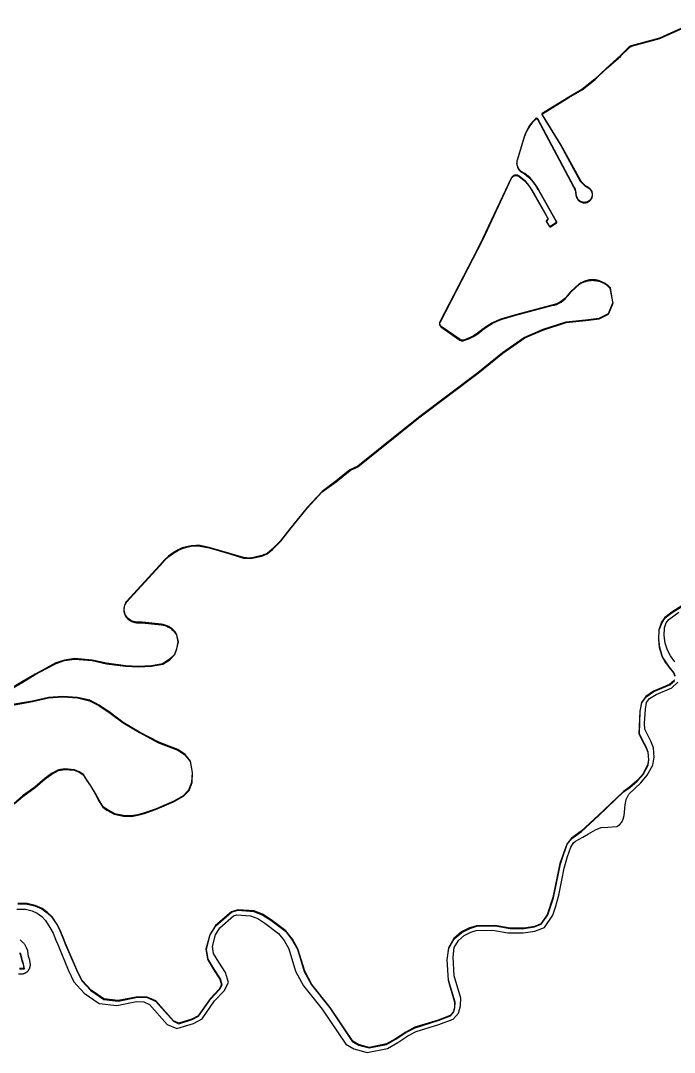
# Model space of a CAD drawing. Header units: millimetres. Extents: x 676447 to 689606, y 7455628 to 7463967.
# Drawn here: x 677736 to 678792, y 7459687 to 7461351 of the extents above; entities that cross this region are included whole.
import ezdxf

# ---------------------------------------------------------------- set-up
doc = ezdxf.new("R2010")
doc.units = ezdxf.units.MM
doc.header["$LTSCALE"] = 0.1
doc.header["$MEASUREMENT"] = 0
doc.layers.add('MUB_MEIOFIO', color=7, linetype='Continuous')
doc.layers.add('MUB_QUADRAS', color=7, linetype='Continuous')

msp = doc.modelspace()

# ---------------------------------------------------------------- linework, layer by layer
at = {"layer": 'MUB_MEIOFIO', "color": 244, "linetype": 'Continuous'}
for points in [[(678830.9, 7461351.3), (678768.2, 7461323.2), (678722.5, 7461310.6), (678722.4, 7461310.6), (678722.3, 7461310.5), (678722.1, 7461310.4), (678718.1, 7461308), (678718.1, 7461307.9), (678717.9, 7461307.8), (678717.8, 7461307.7), (678705.2, 7461294.8), (678705.2, 7461294.8), (678681.7, 7461273.9), (678681.7, 7461273.9), (678663.6, 7461256.8), (678663.6, 7461256.8), (678642.6, 7461240.3), (678642.6, 7461240.3), (678642.5, 7461240.3), (678621.5, 7461227.7), (678578.8, 7461201.7), (678578.7, 7461201.6), (678578.5, 7461201.5), (678578.4, 7461201.4), (678578.3, 7461201.3), (678578.2, 7461201.1), (678578.1, 7461201), (678578, 7461200.8), (678578, 7461200.6), (678577.9, 7461200.4), (678577.9, 7461200.2), (678577.9, 7461200), (678577.9, 7461199.9), (678578, 7461199.7), (678578, 7461199.5), (678578.1, 7461199.3), (678578.4, 7461198.8), (678578.4, 7461198.8), (678608.5, 7461150), (678608.5, 7461149.9), (678640.1, 7461092.2), (678642.4, 7461089.4), (678645.2, 7461086.7), (678648.3, 7461084.2), (678651.7, 7461082.1), (678652.5, 7461081.7), (678653.6, 7461081.1), (678654.7, 7461080.3), (678655.6, 7461079.4), (678656.5, 7461078.4), (678657.3, 7461077.4), (678657.9, 7461076.2), (678658.5, 7461075), (678658.9, 7461073.8), (678659.1, 7461072.5), (678659.3, 7461071.2), (678659.3, 7461069.9), (678659.1, 7461068.6), (678658.8, 7461067.3), (678658.4, 7461066.1), (678657.9, 7461064.9), (678657.2, 7461063.7), (678656.5, 7461062.7), (678655.6, 7461061.7), (678654.6, 7461060.8), (678653.5, 7461060.1), (678652.4, 7461059.4), (678651.2, 7461058.9), (678650, 7461058.5), (678648.7, 7461058.2), (678647.4, 7461058.1), (678646.1, 7461058.1), (678644.8, 7461058.2), (678643.5, 7461058.5), (678642.2, 7461058.9), (678641, 7461059.4), (678639.9, 7461060.1), (678638.8, 7461060.9), (678637.9, 7461061.7), (678637, 7461062.7), (678636.2, 7461063.8), (678635.6, 7461064.9), (678635.4, 7461065.4), (678634.7, 7461066.8), (678634.2, 7461068.1), (678633.8, 7461069.6), (678633.6, 7461070.7), (678633.6, 7461070.8), (678633.4, 7461073.5), (678633, 7461076.2), (678632.3, 7461078.7), (678631.3, 7461081.3), (678630, 7461083.6), (678571.6, 7461192.6), (678571.4, 7461192.8), (678571.2, 7461193), (678571.1, 7461193.1), (678570.9, 7461193.3), (678570.6, 7461193.4), (678570.4, 7461193.5), (678570.2, 7461193.6), (678569.9, 7461193.7), (678569.7, 7461193.7), (678569.4, 7461193.7), (678569.2, 7461193.7), (678568.9, 7461193.6), (678568.7, 7461193.6), (678568.4, 7461193.5), (678568.2, 7461193.3), (678568, 7461193.2), (678567.8, 7461193), (678567.7, 7461192.9), (678567.7, 7461192.9), (678562.8, 7461187.8), (678558.4, 7461182.1), (678554.7, 7461176.1), (678551.6, 7461169.6), (678549.5, 7461164), (678538.1, 7461126.3), (678538.1, 7461126.1), (678537.7, 7461124.3), (678537.5, 7461122.4), (678537.4, 7461120.5), (678537.6, 7461118.7), (678538, 7461116.8), (678538.6, 7461115), (678539.3, 7461113.3), (678540.3, 7461111.6), (678541.3, 7461110.1), (678542.6, 7461108.7), (678544, 7461107.4), (678550.1, 7461103.9), (678552.9, 7461101.8), (678558.5, 7461096.9), (678563.5, 7461091.4), (678568, 7461085.4), (678571.8, 7461078.9), (678571.9, 7461078.7), (678599, 7461030.7), (678601.6, 7461026), (678601.6, 7461026), (678601.6, 7461026), (678601.6, 7461025.9), (678601.6, 7461025.9), (678601.6, 7461025.9), (678601.6, 7461025.9), (678601.6, 7461025.9), (678601.6, 7461025.8), (678601.6, 7461025.8), (678601.6, 7461025.8), (678601.5, 7461025.8), (678601.5, 7461025.8), (678601.5, 7461025.8), (678601.5, 7461025.8), (678601.5, 7461025.7), (678592.4, 7461019.5), (678592.4, 7461019.5), (678592.3, 7461019.4), (678592.1, 7461019.4), (678592, 7461019.3), (678591.9, 7461019.3), (678591.8, 7461019.3), (678591.6, 7461019.3), (678591.5, 7461019.3), (678591.4, 7461019.4), (678591.3, 7461019.4), (678591.2, 7461019.4), (678591.1, 7461019.5), (678591, 7461019.6), (678590.9, 7461019.7), (678590.8, 7461019.8), (678590.7, 7461019.9), (678586.2, 7461027), (678586.2, 7461027.1), (678586.1, 7461027.2), (678586.1, 7461027.3), (678586.1, 7461027.4), (678586, 7461027.6), (678586, 7461027.7), (678586, 7461027.8), (678586.1, 7461028), (678586.1, 7461028.1), (678586.1, 7461028.2), (678586.2, 7461028.3), (678586.3, 7461028.4), (678586.3, 7461028.5), (678586.4, 7461028.6), (678586.6, 7461028.7), (678587.2, 7461029.1), (678587.2, 7461029.2), (678587.4, 7461029.3), (678587.6, 7461029.5), (678587.8, 7461029.7), (678588, 7461030), (678588.1, 7461030.2), (678588.2, 7461030.5), (678588.3, 7461030.8), (678588.3, 7461031.1), (678588.4, 7461031.4), (678588.3, 7461031.7), (678588.3, 7461031.9), (678588.2, 7461032.2), (678588.1, 7461032.5), (678588, 7461032.7), (678585, 7461038.1), (678585, 7461038.1), (678562.6, 7461077.6), (678559.4, 7461082.8), (678555.7, 7461087.8), (678551.5, 7461092.3), (678549.8, 7461093.8), (678541.7, 7461100.5), (678540.9, 7461101), (678540.1, 7461101.4), (678539.3, 7461101.7), (678538.4, 7461102), (678537.5, 7461102.1), (678536.5, 7461102.2), (678535.6, 7461102.1), (678534.7, 7461102), (678533.8, 7461101.8), (678533, 7461101.4), (678532.1, 7461101), (678531.4, 7461100.5), (678530.6, 7461100), (678530, 7461099.3), (678529.4, 7461098.6), (678528.9, 7461097.9), (678528.6, 7461097.3), (678482.5, 7460999.2), (678466.5, 7460967.9), (678413.4, 7460865.5), (678413.3, 7460865.3), (678413.1, 7460864.7), (678412.9, 7460864), (678412.7, 7460863.3), (678412.6, 7460862.6), (678412.7, 7460861.9), (678412.7, 7460861.2), (678412.9, 7460860.5), (678413.1, 7460859.9), (678413.4, 7460859.2), (678413.8, 7460858.6), (678414.2, 7460858.1), (678414.7, 7460857.6), (678415.2, 7460857.1), (678445.8, 7460835.9), (678446.5, 7460835.5), (678447.2, 7460835.2), (678448, 7460834.9), (678448.8, 7460834.8), (678449.6, 7460834.7), (678450.4, 7460834.7), (678451.2, 7460834.8), (678452, 7460835), (678452.3, 7460835.1), (678460.1, 7460837.9), (678467.7, 7460841.6), (678474.8, 7460846.1), (678481.3, 7460851.3), (678481.7, 7460851.6), (678489, 7460857.2), (678497.7, 7460862.5), (678507, 7460866.9), (678513.8, 7460869.4), (678535.9, 7460876), (678594.4, 7460891.4), (678598.3, 7460892.2), (678602.2, 7460893.5), (678605.9, 7460895.2), (678609.4, 7460897.2), (678612.6, 7460899.6), (678615.6, 7460902.3), (678618.3, 7460905.4), (678619.4, 7460906.8), (678625.5, 7460913.8), (678632.3, 7460920.1), (678638.4, 7460925.4), (678639.5, 7460926.2), (678640.6, 7460926.9), (678641.7, 7460927.5), (678642.9, 7460928.1), (678644, 7460928.7), (678645.2, 7460929.2), (678646.4, 7460929.7), (678647.7, 7460930.2), (678648.9, 7460930.6), (678650.2, 7460931), (678651.4, 7460931.3), (678652.7, 7460931.6), (678654, 7460931.8), (678655.3, 7460932), (678656.6, 7460932.1), (678657.9, 7460932.2), (678659.2, 7460932.3), (678660.5, 7460932.3), (678661.8, 7460932.2), (678663.1, 7460932.1), (678664.4, 7460932), (678665.7, 7460931.8), (678667, 7460931.6), (678668.3, 7460931.3), (678669.6, 7460931), (678670.8, 7460930.7), (678672.1, 7460930.3), (678673.3, 7460929.8), (678674.5, 7460929.3), (678675.7, 7460928.8), (678676.9, 7460928.2), (678678, 7460927.6), (678679.2, 7460927), (678680.3, 7460926.3), (678681.4, 7460925.5), (678682.4, 7460924.8), (678683.5, 7460924), (678684.5, 7460923.1), (678685.4, 7460922.3), (678686.4, 7460921.3), (678687.3, 7460920.4), (678688, 7460919.6), (678691.4, 7460900.7), (678692.1, 7460897), (678692.4, 7460895.3), (678685, 7460878.1), (678670.2, 7460870.7), (678648.8, 7460868.2), (678617, 7460865), (678579.5, 7460852.8), (678550.3, 7460840), (678514.7, 7460815.3), (678474.8, 7460782.8), (678378.8, 7460711), (678338.3, 7460678.5), (678280.7, 7460632.3), (678267.9, 7460626.3), (678245.4, 7460608), (678223.1, 7460591.4), (678199.3, 7460565.6), (678171.2, 7460531.2), (678156.1, 7460512.2), (678142.7, 7460498.4), (678134.3, 7460491.4), (678125.9, 7460488.2), (678107.7, 7460484), (678096.5, 7460484.9), (678074.4, 7460491.5), (678040.8, 7460501.2), (678026.4, 7460504.4), (678019.1, 7460504.5), (678011.7, 7460503.9), (678004.5, 7460502.5), (677997.5, 7460500.4), (677990.7, 7460497.5), (677982.7, 7460492.7), (677975.2, 7460487.1), (677968.3, 7460480.7), (677966, 7460478.2), (677907.3, 7460414.1), (677906, 7460412.3), (677905, 7460410.3), (677904.1, 7460408.3), (677903.5, 7460406.2), (677903.1, 7460404.1), (677902.9, 7460401.9), (677902.9, 7460399.7), (677903.2, 7460397.5), (677903.7, 7460395.4), (677904.4, 7460393.3), (677905.4, 7460391.3), (677906.5, 7460389.5), (677907.8, 7460387.7), (677909.3, 7460386.1), (677909.6, 7460385.9), (677911.6, 7460384.3), (677913.7, 7460382.9), (677916, 7460381.8), (677918.4, 7460380.8), (677920.9, 7460380.2), (677923.4, 7460379.8), (677925.7, 7460379.7), (677930.6, 7460379.8), (677932.3, 7460379.7), (677958.5, 7460377.2), (677963.2, 7460376.5), (677966.4, 7460376), (677969.5, 7460375.3), (677972.5, 7460374.2), (677975.4, 7460372.8), (677978.2, 7460371.1), (677980.7, 7460369.1), (677983, 7460366.9), (677985.1, 7460364.4), (677986.9, 7460361.8), (677987.9, 7460359.9), (677990.3, 7460348.8), (677988.1, 7460337.8), (677984.7, 7460328.8), (677976.8, 7460320.8), (677965.6, 7460313.5), (677947.6, 7460310.5), (677926.4, 7460309.3), (677906, 7460310.5), (677875.2, 7460314.5), (677851.9, 7460319.4), (677823.9, 7460321.9), (677807.3, 7460319.4), (677793.2, 7460314.9), (677777.6, 7460306.7), (677759.6, 7460296.8), (677739.4, 7460284.8), (677703.3, 7460263.5)], [(678793.6, 7460293.9), (678791.5, 7460299.3), (678784.5, 7460307.9), (678778.2, 7460316.6), (678773, 7460324.9), (678768.6, 7460339.7), (678767.2, 7460353.2), (678767.8, 7460368.4), (678772.2, 7460380.1), (678777.2, 7460387.7), (678788.7, 7460396.3), (678828.3, 7460421.3)], [(677732, 7459926.1), (677747.1, 7459925.8), (677759.4, 7459923), (677770.6, 7459918.2), (677779.5, 7459911.8), (677786.7, 7459904.6), (677794.7, 7459892.7), (677799.7, 7459883.1), (677805.6, 7459868.9), (677808.4, 7459861.7), (677826.6, 7459819.5), (677835.3, 7459802), (677849.6, 7459786.2), (677870.5, 7459772.1), (677894.1, 7459769.4), (677925.5, 7459775.4), (677940.5, 7459774.9), (677954.4, 7459769.1), (677983.1, 7459736.7), (677992.1, 7459732.8), (678013.4, 7459739.4), (678023.8, 7459745.1), (678043.1, 7459772.6), (678057.8, 7459787.9), (678061.8, 7459795.4), (678058.9, 7459805.1), (678048.8, 7459820.6), (678039, 7459837.1), (678036.5, 7459853.1), (678042.6, 7459876), (678051.7, 7459890.6), (678077.1, 7459912.8), (678087.2, 7459915.8), (678113.2, 7459913.9), (678127.7, 7459908.1), (678140.5, 7459899.8), (678163.9, 7459881.9), (678174.6, 7459868.7), (678183.4, 7459853.2), (678194.4, 7459817.2), (678206.2, 7459795.4), (678235.7, 7459758.4), (678272.5, 7459703.8), (678281.8, 7459698.4), (678299.2, 7459693.9), (678327.2, 7459699.5), (678342.1, 7459707.8), (678358.6, 7459718.6), (678373.3, 7459726.3), (678410.8, 7459737.9), (678430.6, 7459745.6), (678435.5, 7459750.9), (678437.6, 7459758.5), (678438.1, 7459767.5), (678427.6, 7459803.2), (678425.4, 7459835.8), (678427.8, 7459854.9), (678436.7, 7459869.9), (678448.7, 7459880.2), (678461.7, 7459886.7), (678473, 7459890.2), (678502.6, 7459890.5), (678526.9, 7459886.3), (678549.6, 7459886.3), (678566.4, 7459888.9), (678577.2, 7459893.2), (678587.7, 7459908.3), (678596.8, 7459936.1), (678608.1, 7459990.9), (678610.3, 7459997.1), (678619.1, 7460022.3), (678626.6, 7460031.5), (678641.9, 7460043), (678669.5, 7460068.1), (678710.2, 7460107.1), (678720.3, 7460113.7), (678732.1, 7460124), (678739.2, 7460131.5), (678741.8, 7460135), (678749.6, 7460149.8), (678751.1, 7460158.7), (678749.9, 7460171.2), (678746.7, 7460179.4), (678741.1, 7460189.1), (678735.6, 7460200.7), (678736.8, 7460236.9), (678739.8, 7460250.6), (678746.4, 7460260.3), (678758.8, 7460268.6), (678784.8, 7460279.5), (678792.3, 7460286)], [(677723.7, 7460246.9), (677755.7, 7460252.6), (677781.4, 7460258.4), (677804.3, 7460260), (677828.3, 7460258.4), (677847.8, 7460253.9), (677862.9, 7460246.2), (677880.8, 7460233.9), (677901.8, 7460218.4), (677928.1, 7460202.6), (677959.3, 7460186.2), (677990, 7460174.4), (678001.7, 7460166.7), (678010.1, 7460155.9), (678013.3, 7460138.2), (678012.5, 7460122), (678007.7, 7460109.6), (677998.8, 7460100.3), (677983.8, 7460091.8), (677967.9, 7460084.8), (677954, 7460079.1), (677936.4, 7460073), (677925.3, 7460070.1), (677915.2, 7460068.1), (677902.7, 7460068.5), (677888, 7460071.7), (677875.9, 7460078.2), (677869.9, 7460083), (677863, 7460093.5), (677857.3, 7460104.1), (677849.9, 7460116.9), (677843.3, 7460126.3), (677837.9, 7460135), (677831.1, 7460139.2), (677823.2, 7460142.6), (677807.7, 7460143.8), (677797.3, 7460142.2), (677786.4, 7460136.3), (677775.7, 7460128.5), (677759.3, 7460114.6), (677739.3, 7460100.3), (677725.3, 7460088.3)], [(677734.7, 7459821.3), (677740.3, 7459821.1), (677742.4, 7459821.1), (677741.9, 7459824.1), (677741.2, 7459828.9), (677739.4, 7459834.6), (677737.2, 7459843.4), (677735.9, 7459847)]]:
    msp.add_lwpolyline(points, dxfattribs=at)
at = {"layer": 'MUB_QUADRAS', "linetype": 'Continuous'}
for points in [[(677703.7, 7460262.8), (677739.8, 7460284.1), (677760, 7460296.1), (677778, 7460306), (677793.6, 7460314.2), (677807.5, 7460318.7), (677823.9, 7460321.1), (677851.7, 7460318.7), (677875.1, 7460313.7), (677905.9, 7460309.7), (677926.4, 7460308.5), (677947.7, 7460309.7), (677965.9, 7460312.7), (677977.4, 7460320.2), (677985.4, 7460328.4), (677988.8, 7460337.6), (677991.2, 7460348.8), (677988.7, 7460360.2), (677987.6, 7460362.2), (677985.7, 7460364.9), (677983.6, 7460367.4), (677981.2, 7460369.7), (677978.6, 7460371.7), (677975.8, 7460373.5), (677972.8, 7460374.9), (677969.7, 7460376), (677966.5, 7460376.8), (677963.3, 7460377.3), (677958.6, 7460378), (677932.4, 7460380.5), (677930.6, 7460380.6), (677925.7, 7460380.5), (677923.5, 7460380.6), (677921.1, 7460381), (677918.7, 7460381.6), (677916.3, 7460382.5), (677914.1, 7460383.6), (677912, 7460385), (677910.1, 7460386.5), (677909.9, 7460386.7), (677908.5, 7460388.2), (677907.2, 7460389.9), (677906.1, 7460391.7), (677905.2, 7460393.6), (677904.5, 7460395.6), (677904, 7460397.7), (677903.7, 7460399.8), (677903.7, 7460401.9), (677903.9, 7460404), (677904.3, 7460406), (677904.9, 7460408.1), (677905.7, 7460410), (677906.7, 7460411.9), (677907.9, 7460413.6), (677966.6, 7460477.7), (677968.9, 7460480.2), (677975.7, 7460486.5), (677983.1, 7460492), (677991.1, 7460496.8), (677997.8, 7460499.6), (678004.7, 7460501.7), (678011.9, 7460503.1), (678019.1, 7460503.7), (678026.3, 7460503.6), (678040.6, 7460500.4), (678074.1, 7460490.7), (678096.3, 7460484.1), (678107.8, 7460483.2), (678126.1, 7460487.4), (678134.7, 7460490.7), (678143.3, 7460497.8), (678156.7, 7460511.6), (678171.9, 7460530.7), (678199.9, 7460565.1), (678223.6, 7460590.8), (678245.9, 7460607.4), (678268.3, 7460625.6), (678281.1, 7460631.6), (678379.3, 7460710.4), (678475.3, 7460782.2), (678515.2, 7460814.6), (678550.7, 7460839.3), (678579.8, 7460852), (678617.2, 7460864.2), (678648.9, 7460867.4), (678670.4, 7460869.9), (678685.6, 7460877.5), (678693.2, 7460895.2), (678692.8, 7460897.2), (678692.2, 7460900.9), (678688.8, 7460920), (678687.9, 7460921), (678686.9, 7460921.9), (678686, 7460922.8), (678685, 7460923.7), (678684, 7460924.6), (678682.9, 7460925.4), (678681.8, 7460926.2), (678680.7, 7460926.9), (678679.6, 7460927.6), (678678.4, 7460928.3), (678677.2, 7460928.9), (678676, 7460929.5), (678674.8, 7460930.1), (678673.6, 7460930.6), (678672.3, 7460931), (678671.1, 7460931.4), (678669.8, 7460931.8), (678668.5, 7460932.1), (678667.2, 7460932.4), (678665.8, 7460932.6), (678664.5, 7460932.8), (678663.2, 7460932.9), (678661.9, 7460933), (678660.5, 7460933.1), (678659.2, 7460933.1), (678657.9, 7460933), (678656.5, 7460932.9), (678655.2, 7460932.8), (678653.9, 7460932.6), (678652.6, 7460932.3), (678651.3, 7460932.1), (678650, 7460931.7), (678648.7, 7460931.4), (678647.4, 7460931), (678646.2, 7460930.5), (678644.9, 7460930), (678643.7, 7460929.4), (678642.5, 7460928.8), (678641.3, 7460928.2), (678640.2, 7460927.5), (678639, 7460926.8), (678637.9, 7460926.1), (678631.7, 7460920.7), (678624.9, 7460914.3), (678618.8, 7460907.3), (678617.7, 7460905.9), (678615.1, 7460902.9), (678612.1, 7460900.2), (678608.9, 7460897.9), (678605.5, 7460895.9), (678601.9, 7460894.3), (678598.1, 7460893), (678594.2, 7460892.2), (678535.7, 7460876.8), (678513.6, 7460870.2), (678506.7, 7460867.7), (678497.4, 7460863.2), (678488.5, 7460857.9), (678481.2, 7460852.2), (678480.8, 7460851.9), (678474.3, 7460846.8), (678467.3, 7460842.3), (678459.8, 7460838.7), (678452, 7460835.8), (678451.8, 7460835.8), (678451.1, 7460835.6), (678450.4, 7460835.5), (678449.6, 7460835.5), (678448.9, 7460835.6), (678448.2, 7460835.7), (678447.5, 7460835.9), (678446.8, 7460836.2), (678446.2, 7460836.6), (678415.7, 7460857.7), (678415.2, 7460858.2), (678414.8, 7460858.6), (678414.4, 7460859.1), (678414.1, 7460859.6), (678413.9, 7460860.2), (678413.7, 7460860.8), (678413.5, 7460861.4), (678413.5, 7460862), (678413.5, 7460862.6), (678413.5, 7460863.2), (678413.6, 7460863.8), (678413.8, 7460864.4), (678414.1, 7460865), (678414.2, 7460865.1), (678467.3, 7460967.6), (678483.2, 7460998.8), (678529.3, 7461097), (678529.6, 7461097.4), (678530.1, 7461098.1), (678530.6, 7461098.8), (678531.2, 7461099.4), (678531.8, 7461099.9), (678532.5, 7461100.3), (678533.3, 7461100.7), (678534.1, 7461101), (678534.9, 7461101.2), (678535.7, 7461101.3), (678536.5, 7461101.4), (678537.4, 7461101.3), (678538.2, 7461101.2), (678539, 7461101), (678539.8, 7461100.7), (678540.5, 7461100.3), (678541.2, 7461099.8), (678549.3, 7461093.2), (678550.9, 7461091.7), (678555.1, 7461087.2), (678558.7, 7461082.4), (678561.9, 7461077.2), (678584.3, 7461037.7), (678587.3, 7461032.4), (678587.4, 7461032.2), (678587.5, 7461032), (678587.5, 7461031.8), (678587.5, 7461031.6), (678587.6, 7461031.4), (678587.5, 7461031.2), (678587.5, 7461031), (678587.5, 7461030.8), (678587.4, 7461030.6), (678587.3, 7461030.4), (678587.2, 7461030.2), (678587, 7461030), (678586.9, 7461029.9), (678586.7, 7461029.8), (678586.7, 7461029.7), (678586.1, 7461029.3), (678585.9, 7461029.2), (678585.8, 7461029.1), (678585.6, 7461028.9), (678585.5, 7461028.7), (678585.4, 7461028.5), (678585.3, 7461028.3), (678585.3, 7461028.1), (678585.3, 7461027.9), (678585.2, 7461027.7), (678585.2, 7461027.5), (678585.3, 7461027.3), (678585.3, 7461027.1), (678585.4, 7461026.9), (678585.5, 7461026.7), (678585.5, 7461026.6), (678590, 7461019.4), (678590.2, 7461019.3), (678590.3, 7461019.1), (678590.5, 7461019), (678590.6, 7461018.9), (678590.8, 7461018.7), (678591, 7461018.7), (678591.2, 7461018.6), (678591.4, 7461018.5), (678591.6, 7461018.5), (678591.8, 7461018.5), (678592, 7461018.5), (678592.2, 7461018.6), (678592.4, 7461018.6), (678592.6, 7461018.7), (678592.8, 7461018.8), (678592.9, 7461018.9), (678602, 7461025.1), (678602, 7461025.2), (678602.1, 7461025.2), (678602.2, 7461025.3), (678602.2, 7461025.4), (678602.3, 7461025.5), (678602.3, 7461025.6), (678602.4, 7461025.7), (678602.4, 7461025.8), (678602.4, 7461025.9), (678602.4, 7461026), (678602.4, 7461026.1), (678602.4, 7461026.2), (678602.3, 7461026.3), (678602.3, 7461026.4), (678602.3, 7461026.4), (678599.7, 7461031.1), (678572.6, 7461079), (678572.5, 7461079.3), (678568.6, 7461085.8), (678564.1, 7461091.9), (678559, 7461097.4), (678553.4, 7461102.5), (678550.5, 7461104.6), (678544.5, 7461108), (678543.2, 7461109.3), (678542, 7461110.6), (678540.9, 7461112.1), (678540, 7461113.6), (678539.3, 7461115.3), (678538.8, 7461117), (678538.4, 7461118.8), (678538.2, 7461120.6), (678538.3, 7461122.4), (678538.5, 7461124.2), (678538.8, 7461125.9), (678538.9, 7461126.1), (678550.3, 7461163.8), (678552.3, 7461169.3), (678555.4, 7461175.7), (678559.1, 7461181.7), (678563.4, 7461187.2), (678568.2, 7461192.3), (678568.3, 7461192.3), (678568.4, 7461192.5), (678568.5, 7461192.6), (678568.6, 7461192.7), (678568.8, 7461192.8), (678568.9, 7461192.8), (678569.1, 7461192.9), (678569.3, 7461192.9), (678569.4, 7461192.9), (678569.6, 7461192.9), (678569.8, 7461192.9), (678569.9, 7461192.9), (678570.1, 7461192.8), (678570.3, 7461192.7), (678570.4, 7461192.6), (678570.5, 7461192.5), (678570.7, 7461192.4), (678570.8, 7461192.3), (678570.9, 7461192.2), (678629.3, 7461083.2), (678630.5, 7461080.9), (678631.5, 7461078.5), (678632.2, 7461076), (678632.6, 7461073.4), (678632.8, 7461070.8), (678632.8, 7461070.6), (678633, 7461069.4), (678633.4, 7461067.9), (678634, 7461066.4), (678634.7, 7461065), (678634.9, 7461064.6), (678635.6, 7461063.3), (678636.4, 7461062.2), (678637.3, 7461061.2), (678638.3, 7461060.2), (678639.5, 7461059.4), (678640.7, 7461058.7), (678642, 7461058.2), (678643.3, 7461057.7), (678644.6, 7461057.4), (678646, 7461057.3), (678647.4, 7461057.3), (678648.8, 7461057.4), (678650.2, 7461057.7), (678651.5, 7461058.1), (678652.8, 7461058.7), (678654, 7461059.4), (678655.1, 7461060.2), (678656.2, 7461061.1), (678657.1, 7461062.2), (678657.9, 7461063.3), (678658.6, 7461064.5), (678659.2, 7461065.8), (678659.6, 7461067.1), (678659.9, 7461068.5), (678660.1, 7461069.8), (678660.1, 7461071.2), (678659.9, 7461072.6), (678659.6, 7461074), (678659.2, 7461075.3), (678658.6, 7461076.6), (678658, 7461077.8), (678657.1, 7461078.9), (678656.2, 7461080), (678655.2, 7461080.9), (678654, 7461081.7), (678652.8, 7461082.4), (678652.1, 7461082.8), (678648.8, 7461084.9), (678645.8, 7461087.3), (678643, 7461090), (678640.8, 7461092.7), (678609.2, 7461150.3), (678609.2, 7461150.4), (678579.1, 7461199.2), (678579.1, 7461199.3), (678578.8, 7461199.7), (678578.8, 7461199.8), (678578.7, 7461199.9), (678578.7, 7461200), (678578.7, 7461200.1), (678578.7, 7461200.2), (678578.7, 7461200.3), (678578.7, 7461200.4), (678578.8, 7461200.5), (678578.8, 7461200.6), (678578.9, 7461200.7), (678578.9, 7461200.8), (678579, 7461200.9), (678579.1, 7461200.9), (678579.2, 7461201), (678579.2, 7461201), (678621.9, 7461227), (678643, 7461239.6), (678643.1, 7461239.7), (678643.1, 7461239.7), (678664.1, 7461256.1), (678664.1, 7461256.2), (678682.2, 7461273.3), (678682.2, 7461273.3), (678705.7, 7461294.2), (678705.8, 7461294.3), (678718.4, 7461307.1), (678718.5, 7461307.2), (678718.5, 7461307.3), (678718.6, 7461307.3), (678722.5, 7461309.8), (678722.6, 7461309.8), (678722.7, 7461309.8), (678722.8, 7461309.9), (678768.4, 7461322.4), (678831.2, 7461350.5)], [(678828, 7460422), (678788.2, 7460396.9), (678776.6, 7460388.3), (678771.5, 7460380.5), (678767, 7460368.6), (678766.4, 7460353.2), (678767.8, 7460339.6), (678772.3, 7460324.6), (678777.5, 7460316.1), (678783.8, 7460307.4), (678790.8, 7460298.8), (678792.8, 7460293.7)], [(678793.1, 7460316.5), (678785.7, 7460326.4), (678780.9, 7460335.4), (678777.1, 7460346.6), (678775.6, 7460359.4), (678776.3, 7460371.7), (678779.1, 7460379.6), (678783.2, 7460384.8), (678799.3, 7460396.6)], [(678792.4, 7460287.7), (678791.7, 7460286.6), (678784.3, 7460280.1), (678758.5, 7460269.3), (678745.8, 7460260.8), (678739, 7460250.9), (678736.1, 7460237), (678734.8, 7460200.5), (678740.4, 7460188.7), (678746, 7460179.1), (678749.2, 7460171), (678750.3, 7460158.8), (678748.8, 7460150.1), (678741.1, 7460135.4), (678738.5, 7460132.1), (678731.6, 7460124.6), (678719.8, 7460114.4), (678709.7, 7460107.7), (678669, 7460068.7), (678641.4, 7460043.6), (678626, 7460032.1), (678618.4, 7460022.6), (678609.5, 7459997.3), (678607.3, 7459991.2), (678596, 7459936.3), (678586.9, 7459908.7), (678576.6, 7459893.8), (678566.2, 7459889.6), (678549.5, 7459887.1), (678526.9, 7459887.1), (678502.6, 7459891.4), (678472.8, 7459891), (678461.4, 7459887.4), (678448.2, 7459880.8), (678436.1, 7459870.4), (678427.1, 7459855.2), (678424.5, 7459835.8), (678426.8, 7459803.1), (678437.3, 7459767.4), (678436.8, 7459758.7), (678434.8, 7459751.3), (678430.2, 7459746.2), (678410.6, 7459738.6), (678373, 7459727.1), (678358.2, 7459719.3), (678341.7, 7459708.5), (678327, 7459700.2), (678299.2, 7459694.7), (678282.1, 7459699.2), (678273.1, 7459704.4), (678236.3, 7459758.9), (678206.9, 7459795.9), (678195.2, 7459817.5), (678184.2, 7459853.5), (678175.3, 7459869.2), (678164.4, 7459882.5), (678141, 7459900.4), (678128.1, 7459908.8), (678113.4, 7459914.7), (678087.1, 7459916.6), (678076.7, 7459913.5), (678051.1, 7459891.1), (678041.8, 7459876.3), (678035.7, 7459853.1), (678038.2, 7459836.8), (678048.1, 7459820.2), (678058.1, 7459804.8), (678060.9, 7459795.5), (678057.2, 7459788.4), (678042.5, 7459773.1), (678023.3, 7459745.7), (678013.1, 7459740.2), (677992.1, 7459733.6), (677983.5, 7459737.3), (677954.9, 7459769.7), (677940.7, 7459775.7), (677925.4, 7459776.2), (677894.1, 7459770.2), (677870.8, 7459772.8), (677850.1, 7459786.8), (677835.9, 7459802.4), (677827.4, 7459819.9), (677809.1, 7459862.1), (677806.3, 7459869.2), (677800.4, 7459883.5), (677795.4, 7459893.1), (677787.3, 7459905.1), (677780, 7459912.4), (677771, 7459918.9), (677759.6, 7459923.8), (677747.2, 7459926.6), (677732, 7459926.9)], [(677730.3, 7459917.8), (677744.1, 7459917.5), (677754.9, 7459915.1), (677763, 7459911.2), (677770.5, 7459905.6), (677776.3, 7459899.5), (677783.3, 7459888.2), (677788.9, 7459878.8), (677793.3, 7459867.6), (677796.4, 7459860.4), (677812.9, 7459819.5), (677822.5, 7459800.2), (677838.9, 7459782.1), (677863.4, 7459765.4), (677891.8, 7459762.3), (677923.7, 7459768.4), (677935.1, 7459768), (677944.4, 7459764), (677973.1, 7459731.7), (677988.6, 7459725), (678015.3, 7459733.3), (678029.3, 7459740.8), (678049.7, 7459769.9), (678064.9, 7459785.8), (678071.9, 7459799.2), (678067.1, 7459815.3), (678056.2, 7459832), (678047.8, 7459846.3), (678046, 7459857.4), (678051, 7459876.1), (678058.2, 7459887.7), (678080.3, 7459907), (678085.7, 7459908.6), (678107.7, 7459907.1), (678119.4, 7459902.4), (678130.8, 7459894.9), (678152.7, 7459878.2), (678161.9, 7459866.9), (678169.6, 7459853.4), (678180.5, 7459817.5), (678193.4, 7459793.8), (678223.2, 7459756.3), (678261.3, 7459699.9), (678274.4, 7459692.2), (678296.1, 7459686.6), (678328.7, 7459693), (678345.6, 7459702.6), (678361.9, 7459713.2), (678375.1, 7459720.2), (678412, 7459731.5), (678434.8, 7459740.4), (678443.6, 7459749.9), (678446.7, 7459761.6), (678447.5, 7459773.8), (678436.7, 7459810.3), (678434.7, 7459840.4), (678436.7, 7459855.9), (678443.3, 7459867.1), (678452.6, 7459875.1), (678463.5, 7459880.5), (678472.1, 7459883.2), (678498.8, 7459883.5), (678523, 7459879.3), (678547.8, 7459879.3), (678566.8, 7459882.2), (678582.2, 7459888.3), (678595.8, 7459907.9), (678599.9, 7459920.7), (678605.3, 7459940.1), (678610.2, 7459964.4), (678614.1, 7459983.8), (678619.7, 7460002.4), (678625, 7460017.9), (678629.3, 7460024.5), (678632.6, 7460027.5), (678644.1, 7460033.7), (678653.3, 7460039.2), (678664.9, 7460045.6), (678673.7, 7460049.2), (678684.5, 7460050.2), (678699, 7460051.2), (678703.5, 7460053.6), (678707.5, 7460057.8), (678709.5, 7460062.7), (678711, 7460068.8), (678711.8, 7460073.5), (678712.2, 7460080.4), (678712.8, 7460085.8), (678714.3, 7460094.4), (678718.6, 7460103.3), (678737.8, 7460121.7), (678748.2, 7460133.7), (678757.2, 7460150.1), (678759.3, 7460163.1), (678758.3, 7460178.2), (678754.2, 7460188.9), (678744.6, 7460207.8), (678743.9, 7460217), (678745.3, 7460240.3), (678747.1, 7460251.3), (678751.9, 7460257.5), (678762.5, 7460264.1), (678788.1, 7460274.9), (678797.9, 7460283.7)], [(677725.8, 7460087.7), (677739.7, 7460099.6), (677759.8, 7460114), (677776.2, 7460127.9), (677786.9, 7460135.7), (677797.5, 7460141.4), (677807.8, 7460143), (677823, 7460141.8), (677830.8, 7460138.5), (677837.3, 7460134.4), (677842.6, 7460125.8), (677849.2, 7460116.4), (677856.6, 7460103.7), (677862.3, 7460093.1), (677869.3, 7460082.4), (677875.5, 7460077.5), (677887.7, 7460070.9), (677902.6, 7460067.7), (677915.3, 7460067.3), (677925.5, 7460069.3), (677936.6, 7460072.2), (677954.3, 7460078.4), (677968.2, 7460084.1), (677984.2, 7460091.1), (677999.3, 7460099.7), (678008.4, 7460109.2), (678013.3, 7460121.9), (678014.1, 7460138.2), (678010.9, 7460156.3), (678002.3, 7460167.3), (677990.4, 7460175.1), (677959.6, 7460187), (677928.5, 7460203.3), (677902.2, 7460219), (677881.3, 7460234.6), (677863.3, 7460246.9), (677848.1, 7460254.6), (677828.4, 7460259.1), (677804.3, 7460260.8), (677781.3, 7460259.1), (677755.5, 7460253.4), (677723.5, 7460247.7)], [(677732.8, 7459813.5), (677739.1, 7459813.2), (677739.6, 7459813.3), (677740.1, 7459813.4), (677740.7, 7459813.5), (677741.2, 7459813.7), (677741.7, 7459813.8), (677742.2, 7459814), (677742.6, 7459814.2), (677743.1, 7459814.4), (677743.6, 7459814.6), (677744.1, 7459814.8), (677744.5, 7459815.1), (677745, 7459815.4), (677745.4, 7459815.6), (677745.9, 7459815.9), (677746.3, 7459816.3), (677746.7, 7459816.6), (677747.1, 7459816.9), (677747.5, 7459817.3), (677747.8, 7459817.7), (677748.2, 7459818), (677748.5, 7459818.4), (677748.9, 7459818.8), (677749.2, 7459819.2), (677749.5, 7459819.7), (677749.8, 7459820.1), (677750.1, 7459820.6), (677750.3, 7459821), (677750.6, 7459821.5), (677750.8, 7459822), (677751, 7459822.4), (677751.2, 7459822.9), (677751.4, 7459823.4), (677751.5, 7459823.9), (677751.7, 7459824.4), (677751.8, 7459824.9), (677751.9, 7459825.4), (677752, 7459826), (677752.1, 7459826.5), (677752.1, 7459827), (677752.1, 7459827.5), (677752.2, 7459828), (677752.2, 7459828.6), (677752.1, 7459829.1), (677752.1, 7459829.6), (677752, 7459830.1), (677752, 7459830.7), (677751.3, 7459835.2), (677749, 7459841.5), (677747.9, 7459850.3), (677746.3, 7459853.9), (677746, 7459854.7), (677745.7, 7459855.6), (677745.3, 7459856.4), (677744.9, 7459857.3), (677744.4, 7459858.1), (677744, 7459858.9), (677743.5, 7459859.7), (677743, 7459860.4), (677742.4, 7459861.2), (677741.9, 7459861.9), (677741.3, 7459862.6), (677740.6, 7459863.3), (677740, 7459864), (677739.3, 7459864.6), (677738.6, 7459865.2), (677737.9, 7459865.8), (677737.2, 7459866.4), (677736.5, 7459866.9), (677735.7, 7459867.4)], [(677735.2, 7459846.8), (677736.4, 7459843.2), (677738.6, 7459834.4), (677740.4, 7459828.7), (677741.4, 7459822.1), (677741.4, 7459822.1), (677741.4, 7459822.1), (677741.4, 7459822.1), (677741.4, 7459822.1), (677741.4, 7459822.1), (677741.4, 7459822.1), (677741.4, 7459822.1), (677741.4, 7459822.1), (677741.4, 7459822.1), (677741.5, 7459822.1), (677741.5, 7459822.1), (677741.5, 7459822.1), (677741.5, 7459822.1), (677741.5, 7459822.1), (677741.5, 7459822.2), (677741.5, 7459822.2), (677741.5, 7459822.2), (677741.5, 7459822.2), (677741.5, 7459822.2), (677741.5, 7459822.2), (677741.5, 7459822.2), (677741.5, 7459822.2), (677741.5, 7459822.2), (677741.5, 7459822.2), (677741.5, 7459822.2), (677741.5, 7459822.2), (677741.5, 7459822.2), (677741.5, 7459822.2), (677741.5, 7459822.2), (677741.5, 7459822.2), (677741.5, 7459822.2), (677741.6, 7459822.2), (677741.6, 7459822.2), (677741.6, 7459822.2), (677741.6, 7459822.2), (677741.6, 7459822.2), (677741.6, 7459822.2), (677741.6, 7459822.2), (677741.6, 7459822.2), (677741.6, 7459822.2), (677741.6, 7459822.2), (677741.6, 7459822.2), (677741.6, 7459822.2), (677741.6, 7459822.2), (677741.6, 7459822.2), (677741.6, 7459822.2), (677741.6, 7459822.2), (677741.6, 7459822.2), (677741.6, 7459822.2), (677741.6, 7459822.2), (677741.7, 7459822.2), (677741.7, 7459822.2), (677741.7, 7459822.2), (677741.7, 7459822.2), (677741.7, 7459822.2), (677741.7, 7459822.2), (677741.7, 7459822.2), (677741.7, 7459822.1), (677741.7, 7459822.1), (677741.7, 7459822.1), (677741.7, 7459822.1), (677741.7, 7459822.1), (677741.7, 7459822.1), (677741.7, 7459822.1), (677741.7, 7459822.1), (677741.7, 7459822.1), (677741.7, 7459822.1), (677741.7, 7459822.1), (677741.7, 7459822.1), (677741.7, 7459822.1), (677741.7, 7459822.1), (677741.7, 7459822.1), (677741.7, 7459822.1), (677741.7, 7459822.1), (677741.7, 7459822.1), (677741.7, 7459822.1), (677741.7, 7459822.1), (677741.7, 7459822.1), (677741.7, 7459822), (677741.7, 7459822), (677741.7, 7459822), (677741.7, 7459822), (677741.7, 7459822), (677741.7, 7459822), (677741.7, 7459822), (677741.7, 7459822), (677741.7, 7459822), (677741.7, 7459822), (677741.7, 7459822), (677741.7, 7459822), (677741.7, 7459822), (677741.7, 7459822), (677741.7, 7459822), (677741.7, 7459822), (677741.7, 7459822), (677741.7, 7459822), (677741.7, 7459822), (677741.7, 7459821.9), (677741.7, 7459821.9), (677741.7, 7459821.9), (677741.7, 7459821.9), (677741.7, 7459821.9), (677741.7, 7459821.9), (677741.7, 7459821.9), (677741.7, 7459821.9), (677741.7, 7459821.9), (677741.7, 7459821.9), (677741.7, 7459821.9), (677741.7, 7459821.9), (677741.7, 7459821.9), (677741.7, 7459821.9), (677741.6, 7459821.9), (677741.6, 7459821.9), (677741.6, 7459821.9), (677741.6, 7459821.9), (677741.6, 7459821.9), (677741.6, 7459821.9), (677741.6, 7459821.9), (677741.6, 7459821.9), (677741.6, 7459821.9), (677741.6, 7459821.9), (677741.6, 7459821.9), (677741.6, 7459821.9), (677741.6, 7459821.9), (677741.6, 7459821.9), (677741.6, 7459821.9), (677741.6, 7459821.9), (677741.6, 7459821.9), (677741.6, 7459821.9), (677741.6, 7459821.9), (677741.5, 7459821.9), (677741.5, 7459821.9), (677741.5, 7459821.9), (677741.5, 7459821.9), (677741.5, 7459821.9), (677741.5, 7459821.9), (677741.5, 7459821.9), (677741.5, 7459821.9), (677741.5, 7459821.9), (677734.7, 7459822.1)]]:
    msp.add_lwpolyline(points, dxfattribs=at)

doc.saveas('drawing.dxf')
